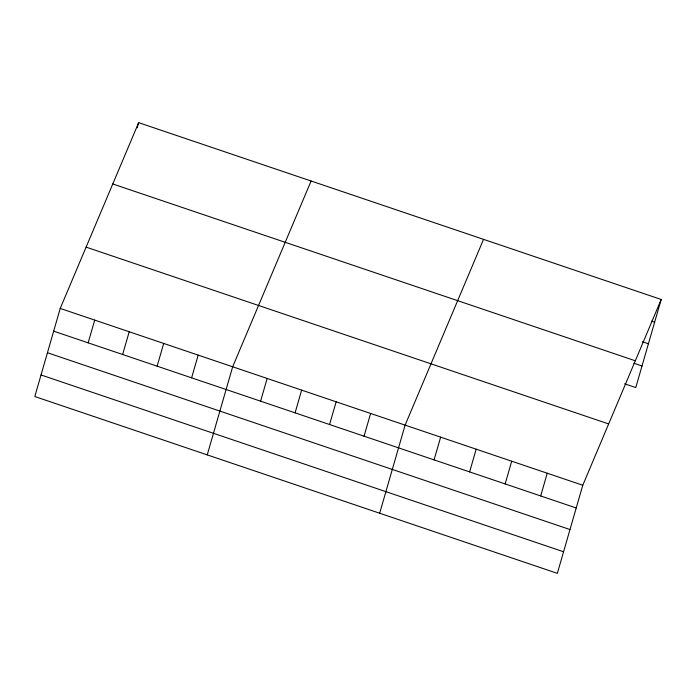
<?xml version="1.0" encoding="UTF-8"?>
<svg xmlns="http://www.w3.org/2000/svg" width="696" height="696" viewBox="0 0 696 696"><rect width="100%" height="100%" fill="white"/><g stroke="black" fill="none" stroke-linecap="round" stroke-linejoin="round"><path stroke-width="1.04" d="M60.23 308.432L34.8 396.529L557.348 573.347L582.778 485.251L661.2 299.471L138.652 122.653L60.23 308.432L582.778 485.251M137.164 127.82L138.652 122.653M88.157 342.832L94.717 320.099M122.644 354.499L129.204 331.775M157.131 366.174L163.691 343.441M191.618 377.841L198.177 355.108M207.243 454.88L232.664 366.783L311.095 181.004M260.591 401.183L267.16 378.45M295.087 412.85L301.646 390.125M329.573 424.525L336.133 401.792M364.06 436.192L370.62 413.459M379.677 513.23L405.107 425.134L483.537 239.354M434.078 459.882L440.638 437.158M469.617 471.905L476.177 449.181M505.148 483.929L511.708 461.204M540.679 495.952L547.239 473.228M661.2 299.471L635.77 387.568L624.608 383.792M651.595 321.169L654.64 322.204M642.321 341.71L648.411 343.772M112.769 183.962L635.317 360.78M633.873 363.251L641.999 366M86.113 247.124L608.652 423.942M53.67 331.165L576.21 507.976M47.441 352.733L569.989 529.552M41.029 374.961L563.569 551.771"/></g></svg>
